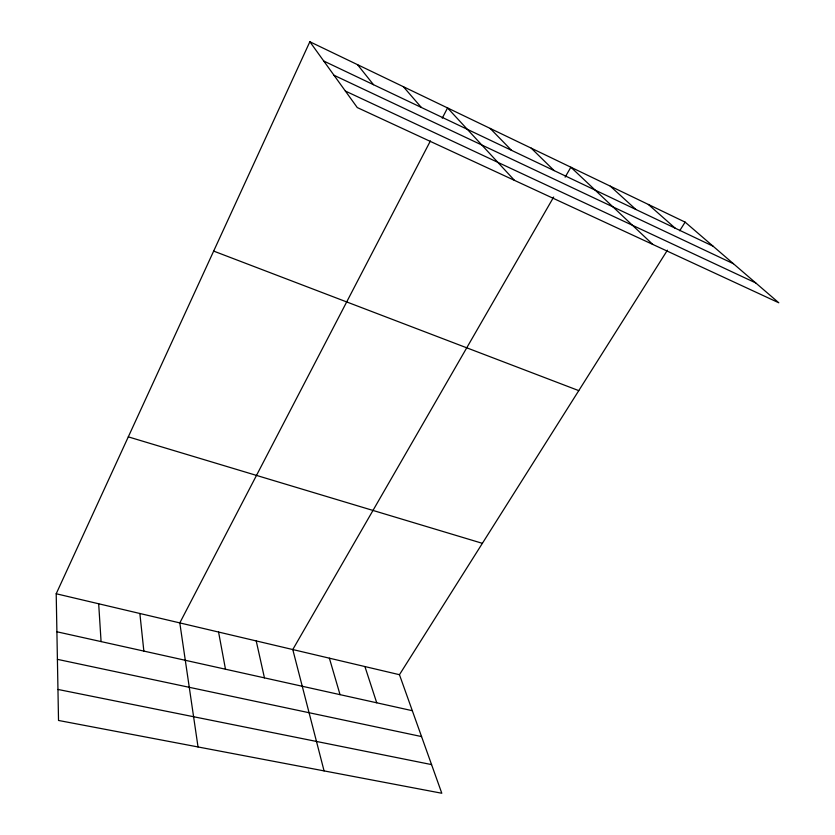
<?xml version="1.0" encoding="UTF-8"?>
<svg xmlns="http://www.w3.org/2000/svg" width="835" height="835" viewBox="0 0 835 835"><rect width="100%" height="100%" fill="white"/><g stroke="black" fill="none" stroke-linecap="round" stroke-linejoin="round"><path stroke-width="1.25" d="M667.426 250.176L399.454 674.701L441.798 793.25L58.523 720.459L56.206 593.758L309.858 41.75L685.128 222.131L778.794 302.781L357.265 107.558L309.858 41.75M430.411 140.917L179.807 622.9L198.031 746.949M442.237 118.173L447.56 107.934L514.485 180.37M553.668 197.039L292.782 649.547L324.074 770.893M565.128 177.156L570.869 167.209L652.751 244.404M679.68 230.763L685.128 222.131M57.959 689.449L431.57 764.599M57.406 659.347L421.56 736.574M56.905 631.782L412.313 710.7M56.206 593.758L399.454 674.701M128.298 436.862L482.38 543.334M213.666 251.095L578.77 390.623M345.366 91.046L755.738 282.929M334 75.265L733.443 263.735M323.761 61.038L713.09 246.21M648.357 204.46L675.212 228.195M610.291 186.163L635.926 209.512M531.217 148.15L554.137 170.611M490.145 128.402L511.542 150.352M403.378 86.704L421.341 107.454M357.505 64.65L373.527 84.711M364.916 666.56L376.721 702.788M329.376 658.178L340.043 694.647M256.22 640.925L264.445 677.863M218.572 632.043L225.481 669.211M139.862 613.485L143.85 651.091M98.676 603.778L101.077 641.583"/></g></svg>
